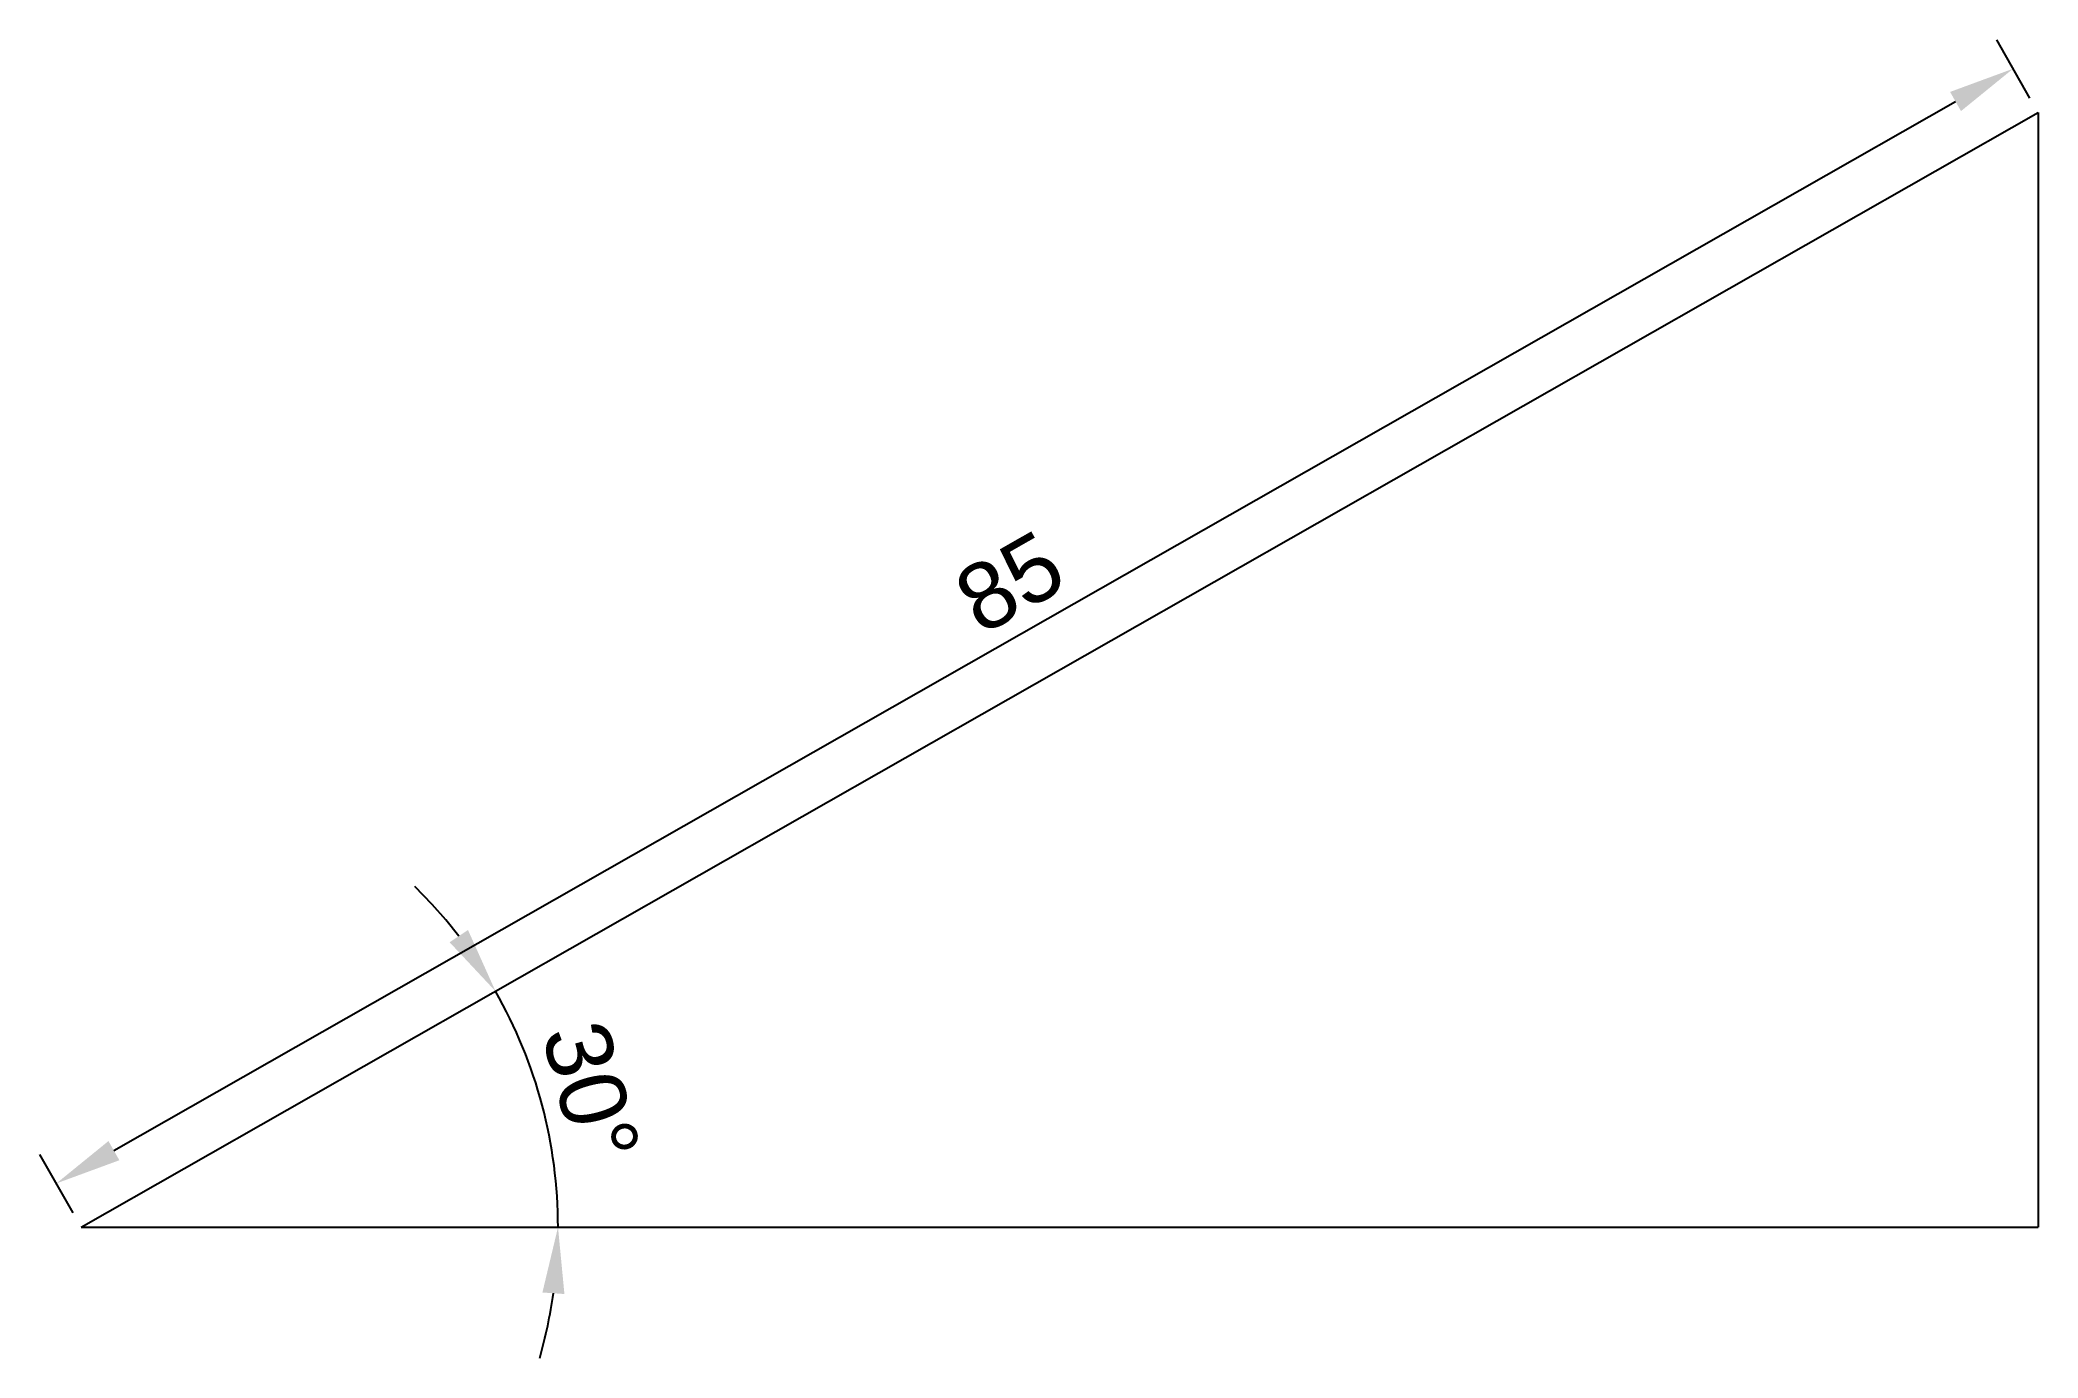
# Model space of a CAD drawing. Header units: millimetres. Extents: x 8.9 to 84.3, y 7.1 to 56.8.
import ezdxf

# ---------------------------------------------------------------- set-up
doc = ezdxf.new("R2010")
doc.units = ezdxf.units.MM
doc.styles.get("Standard").update_dxf_attribs({"font": 'arial.ttf'})
doc.dimstyles.new('ISO-25', dxfattribs={"dimtxt": 2.5, "dimasz": 2.5, "dimexe": 1.25, "dimexo": 0.625, "dimtad": 1, "dimtxsty": 'Standard', "dimcen": 2.5, "dimadec": 0, "dimazin": 0, "dimtfac": 1, "dimtmove": 0, "dimatfit": 3, "dimfxl": 1, "dimarcsym": 0})

# ---------------------------------------------------------------- blocks, each defined once
blk = doc.blocks.new('*D4')
at = {"color": 0, "lineweight": -2, "transparency": 16777216}
for start, end in [(37.64059, 45.60788), (0, 29.67331), (344.06543, 352.03272)]:
    blk.add_arc((10.475, 12.032), 17.993, start, end, dxfattribs=at)
at = {"color": 0, "transparency": 16777216}
for points in [[(25.07, 23.251), (24.376, 22.789), (26.109, 20.939)], [(27.879, 9.567), (28.71, 9.509), (28.468, 12.032)]]:
    blk.add_solid(points, dxfattribs=at)
at = {"layer": 'Defpoints', "color": 0, "transparency": 16777216}
for p in [(84.329, 54.111), (28.201, 15.123), (10.475, 12.032), (10.475, 12.032), (84.329, 12.032)]:
    blk.add_point(p, dxfattribs=at)
at = {"color": 0, "transparency": 16777216, "insert": (29.707, 17.126), "char_height": 2.5, "attachment_point": 5, "rotation": 284.83665}
blk.add_mtext('30°', dxfattribs=at)
blk = doc.blocks.new('*D3')
at = {"color": 0, "lineweight": -2, "transparency": 16777216}
for p, q in [((84.019, 54.654), (82.769, 56.849)), ((11.706, 14.921), (81.215, 54.526)), ((10.166, 12.575), (8.915, 14.77))]:
    blk.add_line(p, q, dxfattribs=at)
at = {"color": 0, "transparency": 16777216}
for points in [[(81.009, 54.888), (81.421, 54.164), (83.387, 55.763)], [(11.5, 15.283), (11.913, 14.559), (9.534, 13.684)]]:
    blk.add_solid(points, dxfattribs=at)
at = {"layer": 'Defpoints', "color": 0, "transparency": 16777216}
for p in [(83.387, 55.763), (84.329, 54.111), (10.475, 12.032)]:
    blk.add_point(p, dxfattribs=at)
at = {"color": 0, "transparency": 16777216, "insert": (45.519, 36.376), "char_height": 2.5, "attachment_point": 5, "rotation": 29.67331}
blk.add_mtext('85', dxfattribs=at)

msp = doc.modelspace()

# ---------------------------------------------------------------- linework, layer by layer
for p, q in [((10.475, 12.032), (84.329, 54.111)), ((84.329, 54.111), (84.329, 12.032)), ((10.475, 12.032), (84.329, 12.032))]:
    msp.add_line(p, q)

# ---------------------------------------------------------------- dimensions: what is measured, and where the dimension line sits
dim = msp.add_linear_dim(base=(83.387, 55.763), p1=(10.475, 12.032), p2=(84.329, 54.111), angle=29.67331, dimstyle='ISO-25')
dim.commit()
dim.dimension.update_dxf_attribs({"geometry": '*D3', "text_midpoint": (46.461, 34.724), "dimtype": 161})
dim = msp.add_angular_dim_2l(base=(28.201, 15.123), line1=((10.475, 12.032), (84.329, 12.032)), line2=((10.475, 12.032), (84.329, 54.111)), dimstyle='ISO-25')
dim.commit()
dim.dimension.update_dxf_attribs({"geometry": '*D4', "text_midpoint": (29.707, 17.126)})

doc.saveas('drawing.dxf')
